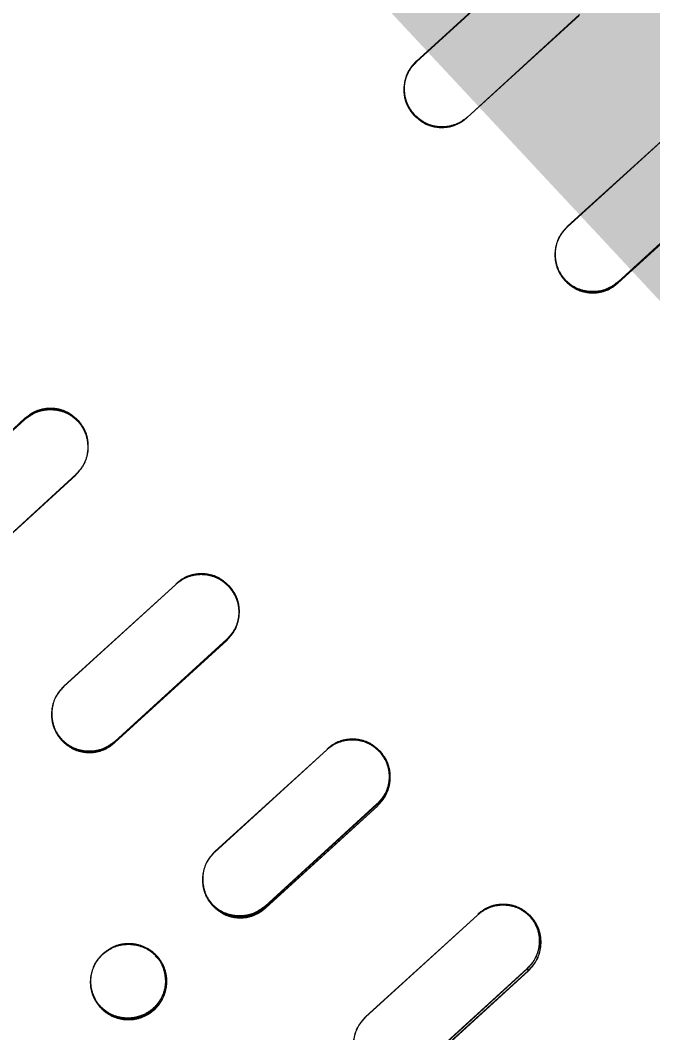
# Model space of a CAD drawing. Header units: millimetres. Extents: x -71377 to 516042, y -145869 to 441446.
# Drawn here: x 208498.4 to 208581.9, y 209377.5 to 209511.1 of the extents above; entities that cross this region are included whole.
import ezdxf

# ---------------------------------------------------------------- set-up
doc = ezdxf.new("R2010")
doc.units = ezdxf.units.MM
doc.header["$LTSCALE"] = 1000
doc.linetypes.add('IMPORT-DASHEDX2 _4_', pattern=[152.4, 101.6, -50.8])
for name, color, linetype, lineweight in [('05', 5, 'IMPORT-DASHEDX2 _4_', 5), ('A-text-1', 3, 'Continuous', 5), ('조경라인_dwg', 8, 'Continuous', 5)]:
    doc.layers.add(name, color=color, linetype=linetype, lineweight=lineweight)
doc.styles.add('나눔고딕_3', font='NanumGothic.ttf', dxfattribs={"height": 1400})

# ---------------------------------------------------------------- blocks, each defined once
blk = doc.blocks.new('조경라인_dwg-6847807-지반층 배치도')
at = {"layer": '05'}
blk.add_line((208550.7, 209505.68), (208550.73, 209505.79), dxfattribs=at)
at = {"layer": '05', "flags": 128}
for points in [[(208550.77, 209505.75), (208565.54, 209519.24), (208565.5, 209519.27), (208550.74, 209505.64), (208565.51, 209519.12), (208565.47, 209519.16), (208550.7, 209505.68)], [(208572.25, 209511.89), (208557.44, 209498.29), (208572.21, 209511.78)], [(208570.67, 209483.95), (208585.41, 209497.33), (208570.64, 209483.84)], [(208592.14, 209490.1), (208577.37, 209476.62), (208577.41, 209476.57), (208592.11, 209489.99), (208577.34, 209476.51), (208577.38, 209476.46), (208592.15, 209489.94)], [(208484.24, 209444.99), (208499.04, 209458.59), (208499.08, 209458.55), (208484.31, 209445.07)], [(208484.27, 209445.1), (208484.27, 209444.95), (208499.04, 209458.44), (208499.01, 209458.48), (208484.24, 209444.99)], [(208505.78, 209451.21), (208490.98, 209437.61), (208505.75, 209451.09)], [(208504.21, 209423.27), (208518.95, 209436.64), (208504.18, 209423.16)], [(208525.72, 209429.37), (208525.64, 209429.31), (208510.87, 209415.82), (208510.92, 209415.77), (208525.69, 209429.26)], [(208525.69, 209429.26), (208510.95, 209415.88), (208510.91, 209415.93), (208525.68, 209429.42)], [(208524.14, 209401.44), (208538.88, 209414.81), (208524.11, 209401.33)], [(208545.65, 209407.54), (208545.49, 209407.57), (208530.72, 209394.08), (208530.85, 209393.95), (208545.62, 209407.43)], [(208545.62, 209407.43), (208530.88, 209394.06), (208530.75, 209394.19), (208545.52, 209407.68)], [(208544.06, 209379.63), (208558.79, 209393), (208544.02, 209379.52)], [(208565.35, 209385.97), (208550.58, 209372.48), (208550.78, 209372.26), (208565.55, 209385.75), (208565.32, 209385.86), (208550.55, 209372.37), (208550.75, 209372.15), (208565.52, 209385.63), (208565.32, 209385.86)]]:
    blk.add_lwpolyline(points, dxfattribs=at)
at = {"layer": '05'}
for points, knots in [([(208550.7, 209505.68), (208550.32, 209505.26), (208549.57, 209504.42), (208549.04, 209502.77), (208549.06, 209501.07), (208549.57, 209499.63), (208550.15, 209498.9), (208550.38, 209498.61)], [0, 0, 0, 0, 0.214696, 0.429387, 0.64408, 0.858773, 1, 1, 1, 1]), ([(208550.73, 209505.79), (208550.36, 209505.37), (208549.6, 209504.53), (208549.07, 209502.88), (208549.1, 209501.18), (208549.6, 209499.74), (208550.18, 209499.01), (208550.41, 209498.73)], [0, 0, 0, 0, 0.214696, 0.429387, 0.64408, 0.858773, 1, 1, 1, 1]), ([(208550.42, 209498.58), (208550.08, 209499.03), (208549.4, 209499.93), (208549.03, 209501.62), (208549.2, 209503.31), (208549.84, 209504.7), (208550.48, 209505.37), (208550.74, 209505.64)], [0, 0, 0, 0, 0.214692, 0.429385, 0.644078, 0.858772, 1, 1, 1, 1]), ([(208550.45, 209498.69), (208550.11, 209499.14), (208549.43, 209500.04), (208549.06, 209501.73), (208549.23, 209503.42), (208549.87, 209504.81), (208550.51, 209505.48), (208550.77, 209505.75)], [0, 0, 0, 0, 0.214692, 0.429385, 0.644078, 0.858772, 1, 1, 1, 1]), ([(208550.38, 209498.61), (208550.8, 209498.24), (208551.64, 209497.48), (208553.29, 209496.96), (208554.99, 209496.98), (208556.43, 209497.48), (208557.16, 209498.06), (208557.44, 209498.29)], [0, 0, 0, 0, 0.214692, 0.429384, 0.644078, 0.858772, 1, 1, 1, 1]), ([(208550.41, 209498.73), (208550.83, 209498.35), (208551.67, 209497.59), (208553.32, 209497.07), (208555.02, 209497.09), (208556.46, 209497.59), (208557.19, 209498.17), (208557.48, 209498.4)], [0, 0, 0, 0, 0.214692, 0.429384, 0.644078, 0.858772, 1, 1, 1, 1]), ([(208570.64, 209483.84), (208570.26, 209483.42), (208569.51, 209482.58), (208568.98, 209480.93), (208569, 209479.24), (208569.51, 209477.79), (208570.09, 209477.07), (208570.32, 209476.78)], [0, 0, 0, 0, 0.214695, 0.429386, 0.64408, 0.858772, 1, 1, 1, 1]), ([(208570.67, 209483.95), (208570.29, 209483.53), (208569.54, 209482.69), (208569.01, 209481.05), (208569.03, 209479.35), (208569.54, 209477.91), (208570.12, 209477.18), (208570.35, 209476.89)], [0, 0, 0, 0, 0.214695, 0.429386, 0.64408, 0.858772, 1, 1, 1, 1]), ([(208577.34, 209476.51), (208576.89, 209476.17), (208575.98, 209475.49), (208574.29, 209475.12), (208572.6, 209475.29), (208571.21, 209475.93), (208570.54, 209476.57), (208570.27, 209476.83)], [0, 0, 0, 0, 0.214695, 0.429387, 0.64408, 0.858774, 1, 1, 1, 1]), ([(208577.37, 209476.62), (208576.92, 209476.28), (208576.01, 209475.6), (208574.32, 209475.23), (208572.63, 209475.4), (208571.24, 209476.04), (208570.57, 209476.68), (208570.31, 209476.94)], [0, 0, 0, 0, 0.214695, 0.429387, 0.64408, 0.858774, 1, 1, 1, 1]), ([(208570.32, 209476.78), (208570.74, 209476.4), (208571.58, 209475.64), (208573.23, 209475.12), (208574.92, 209475.14), (208576.37, 209475.65), (208577.09, 209476.23), (208577.38, 209476.46)], [0, 0, 0, 0, 0.214694, 0.429384, 0.644078, 0.858772, 1, 1, 1, 1]), ([(208570.35, 209476.89), (208570.77, 209476.51), (208571.61, 209475.76), (208573.26, 209475.23), (208574.96, 209475.25), (208576.4, 209475.76), (208577.13, 209476.34), (208577.41, 209476.57)], [0, 0, 0, 0, 0.214694, 0.429384, 0.644078, 0.858772, 1, 1, 1, 1]), ([(208506.07, 209458.16), (208505.65, 209458.54), (208504.81, 209459.29), (208503.17, 209459.82), (208501.47, 209459.8), (208500.02, 209459.29), (208499.3, 209458.71), (208499.01, 209458.48)], [0, 0, 0, 0, 0.214692, 0.429385, 0.644076, 0.858772, 1, 1, 1, 1]), ([(208506.1, 209458.27), (208505.68, 209458.65), (208504.84, 209459.4), (208503.2, 209459.93), (208501.5, 209459.91), (208500.06, 209459.4), (208499.33, 209458.82), (208499.04, 209458.59)], [0, 0, 0, 0, 0.214692, 0.429385, 0.644076, 0.858772, 1, 1, 1, 1]), ([(208499.04, 209458.44), (208499.5, 209458.78), (208500.4, 209459.45), (208502.09, 209459.83), (208503.78, 209459.65), (208505.17, 209459.02), (208505.84, 209458.37), (208506.11, 209458.12)], [0, 0, 0, 0, 0.214695, 0.429386, 0.644077, 0.858773, 1, 1, 1, 1]), ([(208499.08, 209458.55), (208499.53, 209458.89), (208500.43, 209459.57), (208502.12, 209459.94), (208503.81, 209459.77), (208505.2, 209459.13), (208505.87, 209458.49), (208506.14, 209458.23)], [0, 0, 0, 0, 0.214695, 0.429386, 0.644077, 0.858773, 1, 1, 1, 1]), ([(208505.75, 209451.09), (208506.13, 209451.51), (208506.88, 209452.35), (208507.41, 209454), (208507.39, 209455.7), (208506.88, 209457.14), (208506.3, 209457.87), (208506.07, 209458.16)], [0, 0, 0, 0, 0.214695, 0.429386, 0.644078, 0.858774, 1, 1, 1, 1]), ([(208505.78, 209451.21), (208506.16, 209451.63), (208506.92, 209452.46), (208507.44, 209454.11), (208507.42, 209455.81), (208506.92, 209457.25), (208506.33, 209457.98), (208506.1, 209458.27)], [0, 0, 0, 0, 0.214695, 0.429386, 0.644078, 0.858774, 1, 1, 1, 1]), ([(208526.01, 209436.32), (208525.59, 209436.7), (208524.75, 209437.45), (208523.1, 209437.98), (208521.4, 209437.96), (208519.96, 209437.45), (208519.24, 209436.87), (208518.95, 209436.64)], [0, 0, 0, 0, 0.214693, 0.429384, 0.644078, 0.858772, 1, 1, 1, 1]), ([(208526.04, 209436.43), (208525.62, 209436.81), (208524.78, 209437.57), (208523.14, 209438.09), (208521.44, 209438.07), (208519.99, 209437.57), (208519.27, 209436.98), (208518.98, 209436.75)], [0, 0, 0, 0, 0.214693, 0.429384, 0.644078, 0.858772, 1, 1, 1, 1]), ([(208525.97, 209436.37), (208526.3, 209435.92), (208526.98, 209435.01), (208527.35, 209433.33), (208527.18, 209431.63), (208526.55, 209430.24), (208525.9, 209429.57), (208525.64, 209429.31)], [0, 0, 0, 0, 0.214694, 0.429385, 0.644078, 0.858772, 1, 1, 1, 1]), ([(208526, 209436.48), (208526.34, 209436.03), (208527.01, 209435.12), (208527.39, 209433.44), (208527.21, 209431.75), (208526.58, 209430.36), (208525.93, 209429.68), (208525.68, 209429.42)], [0, 0, 0, 0, 0.214694, 0.429385, 0.644078, 0.858772, 1, 1, 1, 1]), ([(208525.69, 209429.26), (208526.07, 209429.68), (208526.82, 209430.52), (208527.35, 209432.16), (208527.33, 209433.86), (208526.82, 209435.31), (208526.24, 209436.03), (208526.01, 209436.32)], [0, 0, 0, 0, 0.214695, 0.429386, 0.644077, 0.858771, 1, 1, 1, 1]), ([(208525.72, 209429.37), (208526.1, 209429.79), (208526.85, 209430.63), (208527.38, 209432.28), (208527.36, 209433.98), (208526.85, 209435.42), (208526.27, 209436.14), (208526.04, 209436.43)], [0, 0, 0, 0, 0.214695, 0.429386, 0.644077, 0.858771, 1, 1, 1, 1]), ([(208504.18, 209423.16), (208503.8, 209422.74), (208503.04, 209421.9), (208502.52, 209420.25), (208502.54, 209418.55), (208503.04, 209417.11), (208503.63, 209416.38), (208503.86, 209416.09)], [0, 0, 0, 0, 0.214692, 0.429386, 0.64408, 0.858773, 1, 1, 1, 1]), ([(208504.21, 209423.27), (208503.83, 209422.85), (208503.08, 209422.01), (208502.55, 209420.36), (208502.57, 209418.66), (208503.08, 209417.22), (208503.66, 209416.49), (208503.89, 209416.2)], [0, 0, 0, 0, 0.214692, 0.429386, 0.64408, 0.858773, 1, 1, 1, 1]), ([(208510.87, 209415.82), (208510.42, 209415.48), (208509.52, 209414.81), (208507.83, 209414.43), (208506.14, 209414.61), (208504.75, 209415.24), (208504.08, 209415.89), (208503.81, 209416.14)], [0, 0, 0, 0, 0.214692, 0.429387, 0.64408, 0.858775, 1, 1, 1, 1]), ([(208510.91, 209415.93), (208510.45, 209415.59), (208509.55, 209414.92), (208507.86, 209414.54), (208506.17, 209414.72), (208504.78, 209415.35), (208504.11, 209416), (208503.84, 209416.25)], [0, 0, 0, 0, 0.214692, 0.429387, 0.64408, 0.858775, 1, 1, 1, 1]), ([(208503.86, 209416.09), (208504.28, 209415.71), (208505.12, 209414.96), (208506.76, 209414.43), (208508.46, 209414.45), (208509.9, 209414.96), (208510.63, 209415.54), (208510.92, 209415.77)], [0, 0, 0, 0, 0.214693, 0.429384, 0.644077, 0.858772, 1, 1, 1, 1]), ([(208503.89, 209416.2), (208504.31, 209415.83), (208505.15, 209415.07), (208506.79, 209414.55), (208508.49, 209414.57), (208509.94, 209415.07), (208510.66, 209415.65), (208510.95, 209415.88)], [0, 0, 0, 0, 0.214693, 0.429384, 0.644077, 0.858772, 1, 1, 1, 1]), ([(208545.94, 209414.49), (208545.52, 209414.87), (208544.68, 209415.63), (208543.04, 209416.15), (208541.34, 209416.13), (208539.9, 209415.62), (208539.17, 209415.04), (208538.88, 209414.81)], [0, 0, 0, 0, 0.214692, 0.429385, 0.644078, 0.858772, 1, 1, 1, 1]), ([(208545.97, 209414.6), (208545.55, 209414.98), (208544.71, 209415.74), (208543.07, 209416.26), (208541.37, 209416.24), (208539.93, 209415.74), (208539.2, 209415.15), (208538.91, 209414.92)], [0, 0, 0, 0, 0.214692, 0.429385, 0.644078, 0.858772, 1, 1, 1, 1]), ([(208545.82, 209414.63), (208546.15, 209414.18), (208546.83, 209413.27), (208547.2, 209411.59), (208547.03, 209409.9), (208546.39, 209408.51), (208545.75, 209407.83), (208545.49, 209407.57)], [0, 0, 0, 0, 0.214692, 0.429384, 0.644077, 0.858772, 1, 1, 1, 1]), ([(208545.85, 209414.74), (208546.19, 209414.29), (208546.86, 209413.38), (208547.23, 209411.7), (208547.06, 209410.01), (208546.42, 209408.62), (208545.78, 209407.95), (208545.52, 209407.68)], [0, 0, 0, 0, 0.214692, 0.429384, 0.644077, 0.858772, 1, 1, 1, 1]), ([(208545.65, 209407.54), (208546.03, 209407.96), (208546.78, 209408.8), (208547.31, 209410.45), (208547.29, 209412.15), (208546.78, 209413.59), (208546.2, 209414.32), (208545.97, 209414.6)], [0, 0, 0, 0, 0.214695, 0.429386, 0.644079, 0.858774, 1, 1, 1, 1]), ([(208545.62, 209407.43), (208545.99, 209407.85), (208546.75, 209408.69), (208547.28, 209410.34), (208547.26, 209412.04), (208546.75, 209413.48), (208546.17, 209414.2), (208545.94, 209414.49)], [0, 0, 0, 0, 0.214695, 0.429386, 0.644079, 0.858774, 1, 1, 1, 1]), ([(208524.11, 209401.33), (208523.73, 209400.91), (208522.98, 209400.07), (208522.45, 209398.42), (208522.47, 209396.72), (208522.98, 209395.28), (208523.56, 209394.55), (208523.79, 209394.26)], [0, 0, 0, 0, 0.214691, 0.429386, 0.644079, 0.858774, 1, 1, 1, 1]), ([(208524.14, 209401.44), (208523.76, 209401.02), (208523.01, 209400.18), (208522.48, 209398.53), (208522.5, 209396.83), (208523.01, 209395.39), (208523.59, 209394.66), (208523.82, 209394.38)], [0, 0, 0, 0, 0.214691, 0.429386, 0.644079, 0.858774, 1, 1, 1, 1]), ([(208530.75, 209394.19), (208530.3, 209393.86), (208529.4, 209393.18), (208527.71, 209392.81), (208526.02, 209392.98), (208524.63, 209393.61), (208523.96, 209394.26), (208523.69, 209394.51)], [0, 0, 0, 0, 0.214692, 0.429387, 0.644079, 0.858774, 1, 1, 1, 1]), ([(208530.72, 209394.08), (208530.27, 209393.74), (208529.37, 209393.07), (208527.68, 209392.69), (208525.99, 209392.87), (208524.6, 209393.5), (208523.93, 209394.14), (208523.66, 209394.4)], [0, 0, 0, 0, 0.214692, 0.429387, 0.644079, 0.858774, 1, 1, 1, 1]), ([(208523.79, 209394.26), (208524.21, 209393.89), (208525.04, 209393.13), (208526.69, 209392.61), (208528.39, 209392.63), (208529.83, 209393.14), (208530.56, 209393.72), (208530.85, 209393.95)], [0, 0, 0, 0, 0.214691, 0.429384, 0.644077, 0.858772, 1, 1, 1, 1]), ([(208523.82, 209394.38), (208524.24, 209394), (208525.08, 209393.24), (208526.72, 209392.72), (208528.42, 209392.74), (208529.86, 209393.25), (208530.59, 209393.83), (208530.88, 209394.06)], [0, 0, 0, 0, 0.214691, 0.429384, 0.644077, 0.858772, 1, 1, 1, 1]), ([(208565.85, 209392.69), (208565.43, 209393.07), (208564.59, 209393.82), (208562.95, 209394.34), (208561.25, 209394.32), (208559.81, 209393.81), (208559.08, 209393.23), (208558.79, 209393)], [0, 0, 0, 0, 0.214693, 0.429385, 0.644077, 0.858772, 1, 1, 1, 1]), ([(208565.88, 209392.8), (208565.46, 209393.18), (208564.62, 209393.93), (208562.98, 209394.45), (208561.28, 209394.43), (208559.84, 209393.93), (208559.11, 209393.34), (208558.82, 209393.11)], [0, 0, 0, 0, 0.214693, 0.429385, 0.644077, 0.858772, 1, 1, 1, 1]), ([(208565.65, 209392.91), (208565.98, 209392.46), (208566.66, 209391.56), (208567.03, 209389.87), (208566.85, 209388.18), (208566.22, 209386.79), (208565.57, 209386.12), (208565.32, 209385.86)], [0, 0, 0, 0, 0.214693, 0.429385, 0.644078, 0.858772, 1, 1, 1, 1]), ([(208565.68, 209393.02), (208566.02, 209392.57), (208566.69, 209391.67), (208567.06, 209389.98), (208566.89, 209388.3), (208566.25, 209386.91), (208565.6, 209386.23), (208565.35, 209385.97)], [0, 0, 0, 0, 0.214693, 0.429385, 0.644078, 0.858772, 1, 1, 1, 1]), ([(208565.52, 209385.63), (208565.9, 209386.05), (208566.65, 209386.89), (208567.18, 209388.54), (208567.16, 209390.24), (208566.66, 209391.67), (208566.08, 209392.4), (208565.85, 209392.69)], [0, 0, 0, 0, 0.214695, 0.429386, 0.644078, 0.858774, 1, 1, 1, 1]), ([(208565.55, 209385.75), (208565.93, 209386.17), (208566.69, 209387), (208567.21, 209388.65), (208567.19, 209390.35), (208566.69, 209391.79), (208566.11, 209392.51), (208565.88, 209392.8)], [0, 0, 0, 0, 0.214695, 0.429386, 0.644078, 0.858774, 1, 1, 1, 1]), ([(208509.34, 209387.84), (208509.79, 209388.18), (208510.7, 209388.86), (208512.38, 209389.23), (208514.08, 209389.06), (208515.63, 209388.33), (208516.84, 209387.13), (208517.6, 209385.59), (208517.8, 209383.89), (208517.42, 209382.22), (208516.73, 209381.11), (208516.21, 209380.58), (208516.08, 209380.46)], [0, 0, 0, 0, 0.0536881, 0.1073772, 0.1610657, 0.2147547, 0.2684432, 0.3221313, 0.3758197, 0.4295084, 0.4831969, 0.5, 0.5, 0.5, 0.5]), ([(208509.37, 209387.95), (208509.82, 209388.29), (208510.73, 209388.97), (208512.42, 209389.34), (208514.11, 209389.17), (208515.66, 209388.44), (208516.88, 209387.24), (208517.63, 209385.7), (208517.83, 209384.01), (208517.45, 209382.34), (208516.76, 209381.22), (208516.24, 209380.69), (208516.11, 209380.57)], [0, 0, 0, 0, 0.0536881, 0.1073772, 0.1610657, 0.2147547, 0.2684432, 0.3221313, 0.3758197, 0.4295084, 0.4831969, 0.5, 0.5, 0.5, 0.5]), ([(208516.08, 209380.46), (208515.79, 209380.2), (208515.02, 209379.64), (208513.57, 209379.13), (208511.86, 209379.13), (208510.25, 209379.69), (208508.91, 209380.76), (208508, 209382.2), (208507.62, 209383.87), (208507.82, 209385.57), (208508.46, 209386.93), (208509.1, 209387.59), (208509.34, 209387.84)], [0.5, 0.5, 0.5, 0.5, 0.5368857, 0.5905741, 0.6442619, 0.6979513, 0.7516398, 0.8053278, 0.8590163, 0.9127046, 0.966394, 1, 1, 1, 1]), ([(208516.11, 209380.57), (208515.82, 209380.31), (208515.05, 209379.75), (208513.6, 209379.24), (208511.89, 209379.24), (208510.28, 209379.8), (208508.94, 209380.87), (208508.03, 209382.31), (208507.65, 209383.98), (208507.85, 209385.68), (208508.49, 209387.04), (208509.13, 209387.7), (208509.37, 209387.95)], [0.5, 0.5, 0.5, 0.5, 0.5368857, 0.5905741, 0.6442619, 0.6979513, 0.7516398, 0.8053278, 0.8590163, 0.9127046, 0.966394, 1, 1, 1, 1]), ([(208516.23, 209387.61), (208516.38, 209387.48), (208516.93, 209386.97), (208517.45, 209385.71), (208517.68, 209384.03), (208517.3, 209382.36), (208516.39, 209380.91), (208515.06, 209379.84), (208513.45, 209379.27), (208511.74, 209379.27), (208510.12, 209379.8), (208509.3, 209380.55), (208508.9, 209380.92)], [0, 0, 0, 0, 0.036868, 0.144259, 0.251651, 0.359044, 0.466436, 0.573828, 0.68122, 0.788611, 0.896004, 1, 1, 1, 1]), ([(208516.26, 209387.72), (208516.41, 209387.59), (208516.96, 209387.08), (208517.49, 209385.82), (208517.71, 209384.15), (208517.33, 209382.47), (208516.43, 209381.02), (208515.09, 209379.95), (208513.48, 209379.38), (208511.77, 209379.38), (208510.15, 209379.91), (208509.33, 209380.66), (208508.93, 209381.03)], [0, 0, 0, 0, 0.036868, 0.144259, 0.251651, 0.359044, 0.466436, 0.573828, 0.68122, 0.788611, 0.896004, 1, 1, 1, 1]), ([(208544.02, 209379.52), (208543.65, 209379.1), (208542.89, 209378.26), (208542.36, 209376.61), (208542.38, 209374.91), (208542.89, 209373.47), (208543.47, 209372.75), (208543.7, 209372.46)], [0, 0, 0, 0, 0.214692, 0.429386, 0.644078, 0.858774, 1, 1, 1, 1]), ([(208544.06, 209379.63), (208543.68, 209379.21), (208542.92, 209378.37), (208542.39, 209376.72), (208542.41, 209375.03), (208542.92, 209373.59), (208543.5, 209372.86), (208543.73, 209372.57)], [0, 0, 0, 0, 0.214692, 0.429386, 0.644078, 0.858774, 1, 1, 1, 1])]:
    blk.add_open_spline(points, degree=3, knots=knots, dxfattribs=at)

msp = doc.modelspace()

# ---------------------------------------------------------------- block references
at = {"layer": '조경라인_dwg', "rotation": 8.537736462515947e-07}
msp.add_blockref('조경라인_dwg-6847807-지반층 배치도', (0, 0), dxfattribs=at)

# ---------------------------------------------------------------- texts
at = {"layer": 'A-text-1', "char_height": 1400, "attachment_point": 1, "rotation": 313, "line_spacing_factor": 1.2, "style": '나눔고딕_3'}
for s, insert, width in [('\\pxt9.07143,18.14286,27.21429,36.28571,45.35714,54.42857,63.5,72.57143,81.64286,90.71429,99.78571,108.85714,117.92857,127,136.07143,145.14286,154.21429,163.28571,172.35714,181.42857,190.5,199.57143,208.64286,217.71429,226.78571,235.85714,244.92857,254,263.07143,272.14286,281.21429,290.28571;{관리사무소(B1F)}', (208777.65, 213987.49), 16901.643), ('\\pxt9.07143,18.14286,27.21429,36.28571,45.35714,54.42857,63.5,72.57143,81.64286,90.71429,99.78571,108.85714,117.92857,127,136.07143,145.14286,154.21429,163.28571,172.35714,181.42857,190.5,199.57143,208.64286,217.71429,226.78571,235.85714,244.92857,254,263.07143,272.14286,281.21429,290.28571;{근로자휴게실(B1F)}', (207122.02, 212331.85), 19076.981), ('\\pxt9.07143,18.14286,27.21429,36.28571,45.35714,54.42857,63.5,72.57143,81.64286,90.71429,99.78571,108.85714,117.92857,127,136.07143,145.14286,154.21429,163.28571,172.35714,181.42857,190.5,199.57143,208.64286,217.71429,226.78571,235.85714,244.92857,254,263.07143,272.14286,281.21429,290.28571;{피트니스센터(B1F)}', (205383.54, 210593.38), 19076.981)]:
    msp.add_mtext(s, dxfattribs=dict(at, insert=insert, width=width))

doc.saveas('drawing.dxf')
